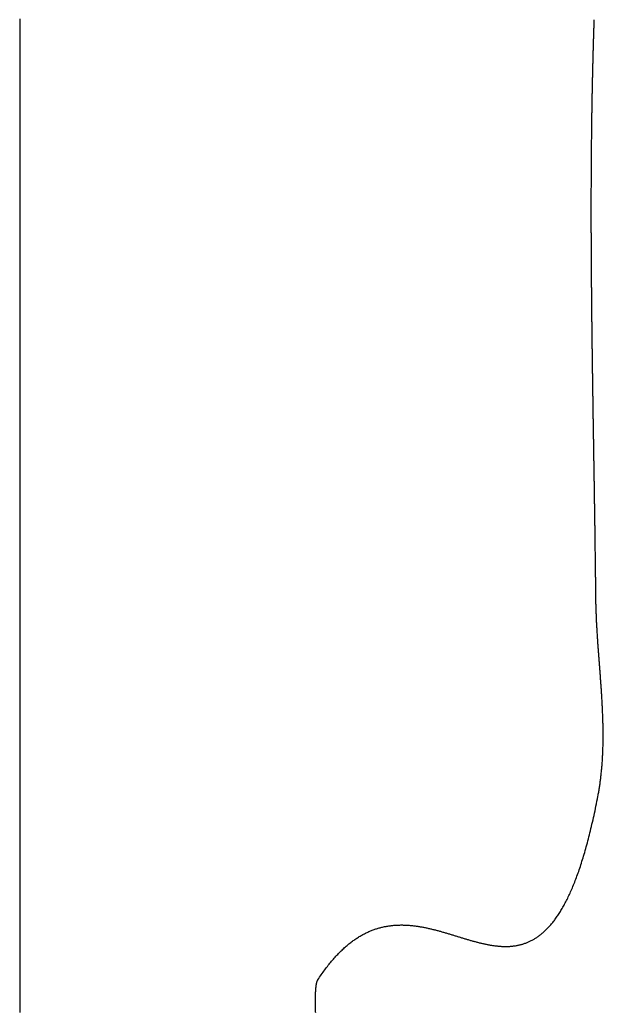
# Model space of a CAD drawing. Header units: metres. Extents: x -47 to 47, y -108 to 108.
# Drawn here: x -47.36 to -20.24, y 16.19 to 62.34 of the extents above; entities that cross this region are included whole.
import ezdxf

# ---------------------------------------------------------------- set-up
doc = ezdxf.new("R2010")
doc.units = ezdxf.units.M

msp = doc.modelspace()

# ---------------------------------------------------------------- linework, layer by layer
for points in [[(-47.362, 62.38), (-47.362, 62.33), (-47.362, 62.28), (-47.362, 62.23), (-47.362, 62.18), (-47.362, 62.13), (-47.362, 62.08), (-47.362, 62.03), (-47.362, 61.98), (-47.362, 61.93), (-47.362, 61.88), (-47.362, 61.83), (-47.362, 61.78), (-47.362, 61.73), (-47.362, 61.68), (-47.362, 61.63), (-47.362, 61.58), (-47.362, 61.53), (-47.362, 61.48), (-47.362, 61.43), (-47.362, 61.38), (-47.362, 61.33), (-47.362, 61.28), (-47.362, 61.23), (-47.362, 61.18), (-47.362, 61.13), (-47.362, 61.08), (-47.362, 61.03), (-47.362, 60.98), (-47.362, 60.93), (-47.362, 60.88), (-47.362, 60.83), (-47.362, 60.78), (-47.362, 60.73), (-47.362, 60.68), (-47.362, 60.63), (-47.362, 60.58), (-47.362, 60.53), (-47.362, 60.48), (-47.362, 60.43), (-47.362, 60.38), (-47.362, 60.33), (-47.362, 60.28), (-47.362, 60.23), (-47.362, 60.18), (-47.362, 60.13), (-47.362, 60.08), (-47.362, 60.03), (-47.362, 59.98), (-47.362, 59.93), (-47.362, 59.88), (-47.362, 59.83), (-47.362, 59.78), (-47.362, 59.73), (-47.362, 59.68), (-47.362, 59.63), (-47.362, 59.58), (-47.362, 59.53), (-47.362, 59.48), (-47.362, 59.43), (-47.362, 59.38), (-47.362, 59.33), (-47.362, 59.28), (-47.362, 59.23), (-47.362, 59.18), (-47.362, 59.13), (-47.362, 59.08), (-47.362, 59.03), (-47.362, 58.98), (-47.362, 58.93), (-47.362, 58.88), (-47.362, 58.83), (-47.362, 58.78), (-47.362, 58.73), (-47.362, 58.68), (-47.362, 58.63), (-47.362, 58.58), (-47.362, 58.53), (-47.362, 58.48), (-47.362, 58.43), (-47.362, 58.38), (-47.362, 58.33), (-47.362, 58.28), (-47.362, 58.229), (-47.362, 58.179), (-47.362, 58.129), (-47.362, 58.079), (-47.362, 58.029), (-47.362, 57.979), (-47.362, 57.929), (-47.362, 57.879), (-47.362, 57.829), (-47.362, 57.779), (-47.362, 57.729), (-47.362, 57.679), (-47.362, 57.629), (-47.362, 57.579), (-47.362, 57.529), (-47.362, 57.479), (-47.362, 57.429), (-47.362, 57.379), (-47.362, 57.329), (-47.362, 57.279), (-47.362, 57.229), (-47.362, 57.179), (-47.362, 57.129), (-47.362, 57.079), (-47.362, 57.029), (-47.362, 56.979), (-47.362, 56.929), (-47.362, 56.879), (-47.362, 56.829), (-47.362, 56.779), (-47.362, 56.729), (-47.362, 56.679), (-47.362, 56.629), (-47.362, 56.579), (-47.362, 56.529), (-47.362, 56.479), (-47.362, 56.429), (-47.362, 56.379), (-47.362, 56.329), (-47.362, 56.279), (-47.362, 56.229), (-47.362, 56.179), (-47.362, 56.129), (-47.362, 56.079), (-47.362, 56.029), (-47.362, 55.979), (-47.362, 55.929), (-47.362, 55.879), (-47.362, 55.829), (-47.362, 55.779), (-47.362, 55.729), (-47.362, 55.679), (-47.362, 55.629), (-47.362, 55.579), (-47.362, 55.529), (-47.362, 55.479), (-47.362, 55.429), (-47.362, 55.379), (-47.362, 55.329), (-47.362, 55.279), (-47.362, 55.229), (-47.362, 55.179), (-47.362, 55.129), (-47.362, 55.079), (-47.362, 55.029), (-47.362, 54.979), (-47.362, 54.929), (-47.362, 54.879), (-47.362, 54.829), (-47.362, 54.779), (-47.362, 54.729), (-47.362, 54.679), (-47.362, 54.629), (-47.362, 54.579), (-47.362, 54.529), (-47.362, 54.479), (-47.362, 54.429), (-47.362, 54.379), (-47.362, 54.329), (-47.362, 54.279), (-47.362, 54.229), (-47.362, 54.179), (-47.362, 54.129), (-47.362, 54.079), (-47.362, 54.029), (-47.362, 53.979), (-47.362, 53.929), (-47.362, 53.879), (-47.362, 53.829), (-47.362, 53.779), (-47.362, 53.729), (-47.362, 53.679), (-47.362, 53.629), (-47.362, 53.579), (-47.362, 53.529), (-47.362, 53.479), (-47.362, 53.429), (-47.362, 53.379), (-47.362, 53.329), (-47.362, 53.279), (-47.362, 53.229), (-47.362, 53.179), (-47.362, 53.129), (-47.362, 53.079), (-47.362, 53.029), (-47.362, 52.979), (-47.362, 52.929), (-47.362, 52.879), (-47.362, 52.829), (-47.362, 52.779), (-47.362, 52.729), (-47.362, 52.679), (-47.362, 52.629), (-47.362, 52.579), (-47.362, 52.529), (-47.362, 52.479), (-47.362, 52.429), (-47.362, 52.379), (-47.362, 52.329), (-47.362, 52.279), (-47.362, 52.229), (-47.362, 52.179), (-47.362, 52.129), (-47.362, 52.079), (-47.362, 52.029), (-47.362, 51.979), (-47.362, 51.929), (-47.362, 51.879), (-47.362, 51.829), (-47.362, 51.779), (-47.362, 51.729), (-47.362, 51.679), (-47.362, 51.629), (-47.362, 51.579), (-47.362, 51.529), (-47.362, 51.479), (-47.362, 51.429), (-47.362, 51.379), (-47.362, 51.329), (-47.362, 51.279), (-47.362, 51.229), (-47.362, 51.179), (-47.362, 51.129), (-47.362, 51.079), (-47.362, 51.029), (-47.362, 50.979), (-47.362, 50.929), (-47.362, 50.879), (-47.362, 50.829), (-47.362, 50.779), (-47.362, 50.729), (-47.362, 50.679), (-47.362, 50.629), (-47.362, 50.579), (-47.362, 50.529), (-47.362, 50.479), (-47.362, 50.429), (-47.362, 50.379), (-47.362, 50.329), (-47.362, 50.279), (-47.362, 50.229), (-47.362, 50.179), (-47.362, 50.129), (-47.362, 50.079), (-47.362, 50.029), (-47.362, 49.979), (-47.362, 49.929), (-47.362, 49.879), (-47.362, 49.829), (-47.362, 49.779), (-47.362, 49.729), (-47.362, 49.679), (-47.362, 49.629), (-47.362, 49.579), (-47.362, 49.529), (-47.362, 49.479), (-47.362, 49.429), (-47.362, 49.379), (-47.362, 49.329), (-47.362, 49.279), (-47.362, 49.229), (-47.362, 49.179), (-47.362, 49.129), (-47.362, 49.079), (-47.362, 49.029), (-47.362, 48.979), (-47.362, 48.929), (-47.362, 48.879), (-47.362, 48.829), (-47.362, 48.779), (-47.362, 48.729), (-47.362, 48.679), (-47.362, 48.629), (-47.362, 48.579), (-47.362, 48.529), (-47.362, 48.479), (-47.362, 48.429), (-47.362, 48.379), (-47.362, 48.329), (-47.362, 48.279), (-47.362, 48.229), (-47.362, 48.179), (-47.362, 48.129), (-47.362, 48.079), (-47.362, 48.029), (-47.362, 47.979), (-47.362, 47.929), (-47.362, 47.879), (-47.362, 47.829), (-47.362, 47.779), (-47.362, 47.729), (-47.362, 47.679), (-47.362, 47.629), (-47.362, 47.579), (-47.362, 47.529), (-47.362, 47.479), (-47.362, 47.429), (-47.362, 47.379), (-47.362, 47.329), (-47.362, 47.279), (-47.362, 47.229), (-47.362, 47.179), (-47.362, 47.129), (-47.362, 47.079), (-47.362, 47.029), (-47.362, 46.979), (-47.362, 46.929), (-47.362, 46.879), (-47.362, 46.829), (-47.362, 46.779), (-47.362, 46.729), (-47.362, 46.679), (-47.362, 46.629), (-47.362, 46.579), (-47.362, 46.529), (-47.362, 46.479), (-47.362, 46.429), (-47.362, 46.379), (-47.362, 46.329), (-47.362, 46.279), (-47.362, 46.229), (-47.362, 46.179), (-47.362, 46.129), (-47.362, 46.079), (-47.362, 46.029), (-47.362, 45.979), (-47.362, 45.929), (-47.362, 45.879), (-47.362, 45.829), (-47.362, 45.779), (-47.362, 45.729), (-47.362, 45.679), (-47.362, 45.629), (-47.362, 45.579), (-47.362, 45.529), (-47.362, 45.479), (-47.362, 45.429), (-47.362, 45.379), (-47.362, 45.329), (-47.362, 45.278), (-47.362, 45.228), (-47.362, 45.178), (-47.362, 45.128), (-47.362, 45.078), (-47.362, 45.028), (-47.362, 44.978), (-47.362, 44.928), (-47.362, 44.878), (-47.362, 44.828), (-47.362, 44.778), (-47.362, 44.728), (-47.362, 44.678), (-47.362, 44.628), (-47.362, 44.578), (-47.362, 44.528), (-47.362, 44.478), (-47.362, 44.428), (-47.362, 44.378), (-47.362, 44.328), (-47.362, 44.278), (-47.362, 44.228), (-47.362, 44.178), (-47.362, 44.128), (-47.362, 44.078), (-47.362, 44.028), (-47.362, 43.978), (-47.362, 43.928), (-47.362, 43.878), (-47.362, 43.828), (-47.362, 43.778), (-47.362, 43.728), (-47.362, 43.678), (-47.362, 43.628), (-47.362, 43.578), (-47.362, 43.528), (-47.362, 43.478), (-47.362, 43.428), (-47.362, 43.378), (-47.362, 43.328), (-47.362, 43.278), (-47.362, 43.228), (-47.362, 43.178), (-47.362, 43.128), (-47.362, 43.078), (-47.362, 43.028), (-47.362, 42.978), (-47.362, 42.928), (-47.362, 42.878), (-47.362, 42.828), (-47.362, 42.778), (-47.362, 42.728), (-47.362, 42.678), (-47.362, 42.628), (-47.362, 42.578), (-47.362, 42.528), (-47.362, 42.478), (-47.362, 42.428), (-47.362, 42.378), (-47.362, 42.328), (-47.362, 42.278), (-47.362, 42.228), (-47.362, 42.178), (-47.362, 42.128), (-47.362, 42.078), (-47.362, 42.028), (-47.362, 41.978), (-47.362, 41.928), (-47.362, 41.878), (-47.362, 41.828), (-47.362, 41.778), (-47.362, 41.728), (-47.362, 41.678), (-47.362, 41.628), (-47.362, 41.578), (-47.362, 41.528), (-47.362, 41.478), (-47.362, 41.428), (-47.362, 41.378), (-47.362, 41.328), (-47.362, 41.278), (-47.362, 41.228), (-47.362, 41.178), (-47.362, 41.128), (-47.362, 41.078), (-47.362, 41.028), (-47.362, 40.978), (-47.362, 40.928), (-47.362, 40.878), (-47.362, 40.828), (-47.362, 40.778), (-47.362, 40.728), (-47.362, 40.678), (-47.362, 40.628), (-47.362, 40.578), (-47.362, 40.528), (-47.362, 40.478), (-47.362, 40.428), (-47.362, 40.378), (-47.362, 40.328), (-47.362, 40.278), (-47.362, 40.228), (-47.362, 40.178), (-47.362, 40.128), (-47.362, 40.078), (-47.362, 40.028), (-47.362, 39.978), (-47.362, 39.928), (-47.362, 39.878), (-47.362, 39.828), (-47.362, 39.778), (-47.362, 39.728), (-47.362, 39.678), (-47.362, 39.628), (-47.362, 39.578), (-47.362, 39.528), (-47.362, 39.478), (-47.362, 39.428), (-47.362, 39.378), (-47.362, 39.328), (-47.362, 39.278), (-47.362, 39.228), (-47.362, 39.178), (-47.362, 39.128), (-47.362, 39.078), (-47.362, 39.028), (-47.362, 38.978), (-47.362, 38.928), (-47.362, 38.878), (-47.362, 38.828), (-47.362, 38.778), (-47.362, 38.728), (-47.362, 38.678), (-47.362, 38.628), (-47.362, 38.578), (-47.362, 38.528), (-47.362, 38.478), (-47.362, 38.428), (-47.362, 38.378), (-47.362, 38.328), (-47.362, 38.278), (-47.362, 38.228), (-47.362, 38.178), (-47.362, 38.128), (-47.362, 38.078), (-47.362, 38.028), (-47.362, 37.978), (-47.362, 37.928), (-47.362, 37.878), (-47.362, 37.828), (-47.362, 37.778), (-47.362, 37.728), (-47.362, 37.678), (-47.362, 37.628), (-47.362, 37.578), (-47.362, 37.528), (-47.362, 37.478), (-47.362, 37.428), (-47.362, 37.378), (-47.362, 37.328), (-47.362, 37.278), (-47.362, 37.228), (-47.362, 37.178), (-47.362, 37.128), (-47.362, 37.078), (-47.362, 37.028), (-47.362, 36.978), (-47.362, 36.928), (-47.362, 36.878), (-47.362, 36.828), (-47.362, 36.778), (-47.362, 36.728), (-47.362, 36.678), (-47.362, 36.628), (-47.362, 36.578), (-47.362, 36.528), (-47.362, 36.478), (-47.362, 36.428), (-47.362, 36.378), (-47.362, 36.328), (-47.362, 36.278), (-47.362, 36.228), (-47.362, 36.178), (-47.362, 36.128), (-47.362, 36.078), (-47.362, 36.028), (-47.362, 35.978), (-47.362, 35.928), (-47.362, 35.878), (-47.362, 35.828), (-47.362, 35.778), (-47.362, 35.728), (-47.362, 35.678), (-47.362, 35.628), (-47.362, 35.578), (-47.362, 35.528), (-47.362, 35.478), (-47.362, 35.428), (-47.362, 35.378), (-47.362, 35.328), (-47.362, 35.278), (-47.362, 35.228), (-47.362, 35.178), (-47.362, 35.128), (-47.362, 35.078), (-47.362, 35.028), (-47.362, 34.978), (-47.362, 34.928), (-47.362, 34.878), (-47.362, 34.828), (-47.362, 34.778), (-47.362, 34.728), (-47.362, 34.678), (-47.362, 34.628), (-47.362, 34.578), (-47.362, 34.528), (-47.362, 34.478), (-47.362, 34.428), (-47.362, 34.378), (-47.362, 34.328), (-47.362, 34.278), (-47.362, 34.228), (-47.362, 34.178), (-47.362, 34.128), (-47.362, 34.078), (-47.362, 34.028), (-47.362, 33.978), (-47.362, 33.928), (-47.362, 33.878), (-47.362, 33.828), (-47.362, 33.778), (-47.362, 33.728), (-47.362, 33.678), (-47.362, 33.628), (-47.362, 33.578), (-47.362, 33.528), (-47.362, 33.478), (-47.362, 33.428), (-47.362, 33.378), (-47.362, 33.328), (-47.362, 33.278), (-47.362, 33.228), (-47.362, 33.178), (-47.362, 33.128), (-47.362, 33.078), (-47.362, 33.028), (-47.362, 32.978), (-47.362, 32.928), (-47.362, 32.878), (-47.362, 32.828), (-47.362, 32.778), (-47.362, 32.728), (-47.362, 32.678), (-47.362, 32.628), (-47.362, 32.578), (-47.362, 32.528), (-47.362, 32.478), (-47.362, 32.428), (-47.362, 32.378), (-47.362, 32.327), (-47.362, 32.277), (-47.362, 32.227), (-47.362, 32.177), (-47.362, 32.127), (-47.362, 32.077), (-47.362, 32.027), (-47.362, 31.977), (-47.362, 31.927), (-47.362, 31.877), (-47.362, 31.827), (-47.362, 31.777), (-47.362, 31.727), (-47.362, 31.677), (-47.362, 31.627), (-47.362, 31.577), (-47.362, 31.527), (-47.362, 31.477), (-47.362, 31.427), (-47.362, 31.377), (-47.362, 31.327), (-47.362, 31.277), (-47.362, 31.227), (-47.362, 31.177), (-47.362, 31.127), (-47.362, 31.077), (-47.362, 31.027), (-47.362, 30.977), (-47.362, 30.927), (-47.362, 30.877), (-47.362, 30.827), (-47.362, 30.777), (-47.362, 30.727), (-47.362, 30.677), (-47.362, 30.627), (-47.362, 30.577), (-47.362, 30.527), (-47.362, 30.477), (-47.362, 30.427), (-47.362, 30.377), (-47.362, 30.327), (-47.362, 30.277), (-47.362, 30.227), (-47.362, 30.177), (-47.362, 30.127), (-47.362, 30.077), (-47.362, 30.027), (-47.362, 29.977), (-47.362, 29.927), (-47.362, 29.877), (-47.362, 29.827), (-47.362, 29.777), (-47.362, 29.727), (-47.362, 29.677), (-47.362, 29.627), (-47.362, 29.577), (-47.362, 29.527), (-47.362, 29.477), (-47.362, 29.427), (-47.362, 29.377), (-47.362, 29.327), (-47.362, 29.277), (-47.362, 29.227), (-47.362, 29.177), (-47.362, 29.127), (-47.362, 29.077), (-47.362, 29.027), (-47.362, 28.977), (-47.362, 28.927), (-47.362, 28.877), (-47.362, 28.827), (-47.362, 28.777), (-47.362, 28.727), (-47.362, 28.677), (-47.362, 28.627), (-47.362, 28.577), (-47.362, 28.527), (-47.362, 28.477), (-47.362, 28.427), (-47.362, 28.377), (-47.362, 28.327), (-47.362, 28.277), (-47.362, 28.227), (-47.362, 28.177), (-47.362, 28.127), (-47.362, 28.077), (-47.362, 28.027), (-47.362, 27.977), (-47.362, 27.927), (-47.362, 27.877), (-47.362, 27.827), (-47.362, 27.777), (-47.362, 27.727), (-47.362, 27.677), (-47.362, 27.627), (-47.362, 27.577), (-47.362, 27.527), (-47.362, 27.477), (-47.362, 27.427), (-47.362, 27.377), (-47.362, 27.327), (-47.362, 27.277), (-47.362, 27.227), (-47.362, 27.177), (-47.362, 27.127), (-47.362, 27.077), (-47.362, 27.027), (-47.362, 26.977), (-47.362, 26.927), (-47.362, 26.877), (-47.362, 26.827), (-47.362, 26.777), (-47.362, 26.727), (-47.362, 26.677), (-47.362, 26.627), (-47.362, 26.577), (-47.362, 26.527), (-47.362, 26.477), (-47.362, 26.427), (-47.362, 26.377), (-47.362, 26.327), (-47.362, 26.277), (-47.362, 26.227), (-47.362, 26.177), (-47.362, 26.127), (-47.362, 26.077), (-47.362, 26.027), (-47.362, 25.977), (-47.362, 25.927), (-47.362, 25.877), (-47.362, 25.827), (-47.362, 25.777), (-47.362, 25.727), (-47.362, 25.677), (-47.362, 25.627), (-47.362, 25.577), (-47.362, 25.527), (-47.362, 25.477), (-47.362, 25.427), (-47.362, 25.377), (-47.362, 25.327), (-47.362, 25.277), (-47.362, 25.227), (-47.362, 25.177), (-47.362, 25.127), (-47.362, 25.077), (-47.362, 25.027), (-47.362, 24.977), (-47.362, 24.927), (-47.362, 24.877), (-47.362, 24.827), (-47.362, 24.777), (-47.362, 24.727), (-47.362, 24.677), (-47.362, 24.627), (-47.362, 24.577), (-47.362, 24.527), (-47.362, 24.477), (-47.362, 24.427), (-47.362, 24.377), (-47.362, 24.327), (-47.362, 24.277), (-47.362, 24.227), (-47.362, 24.177), (-47.362, 24.127), (-47.362, 24.077), (-47.362, 24.027), (-47.362, 23.977), (-47.362, 23.927), (-47.362, 23.877), (-47.362, 23.827), (-47.362, 23.777), (-47.362, 23.727), (-47.362, 23.677), (-47.362, 23.627), (-47.362, 23.577), (-47.362, 23.527), (-47.362, 23.477), (-47.362, 23.427), (-47.362, 23.377), (-47.362, 23.327), (-47.362, 23.277), (-47.362, 23.227), (-47.362, 23.177), (-47.362, 23.127), (-47.362, 23.077), (-47.362, 23.027), (-47.362, 22.977), (-47.362, 22.927), (-47.362, 22.877), (-47.362, 22.827), (-47.362, 22.777), (-47.362, 22.727), (-47.362, 22.677), (-47.362, 22.627), (-47.362, 22.577), (-47.362, 22.527), (-47.362, 22.477), (-47.362, 22.427), (-47.362, 22.377), (-47.362, 22.327), (-47.362, 22.277), (-47.362, 22.227), (-47.362, 22.177), (-47.362, 22.127), (-47.362, 22.077), (-47.362, 22.027), (-47.362, 21.977), (-47.362, 21.927), (-47.362, 21.877), (-47.362, 21.827), (-47.362, 21.777), (-47.362, 21.727), (-47.362, 21.677), (-47.362, 21.627), (-47.362, 21.577), (-47.362, 21.527), (-47.362, 21.477), (-47.362, 21.427), (-47.362, 21.377), (-47.362, 21.327), (-47.362, 21.277), (-47.362, 21.227), (-47.362, 21.177), (-47.362, 21.127), (-47.362, 21.077), (-47.362, 21.027), (-47.362, 20.977), (-47.362, 20.927), (-47.362, 20.877), (-47.362, 20.827), (-47.362, 20.777), (-47.362, 20.727), (-47.362, 20.677), (-47.362, 20.627), (-47.362, 20.577), (-47.362, 20.527), (-47.362, 20.477), (-47.362, 20.427), (-47.362, 20.377), (-47.362, 20.327), (-47.362, 20.277), (-47.362, 20.227), (-47.362, 20.177), (-47.362, 20.127), (-47.362, 20.077), (-47.362, 20.027), (-47.362, 19.977), (-47.362, 19.927), (-47.362, 19.877), (-47.362, 19.827), (-47.362, 19.777), (-47.362, 19.727), (-47.362, 19.677), (-47.362, 19.627), (-47.362, 19.577), (-47.362, 19.527), (-47.362, 19.477), (-47.362, 19.427), (-47.362, 19.376), (-47.362, 19.326), (-47.362, 19.276), (-47.362, 19.226), (-47.362, 19.176), (-47.362, 19.126), (-47.362, 19.076), (-47.362, 19.026), (-47.362, 18.976), (-47.362, 18.926), (-47.362, 18.876), (-47.362, 18.826), (-47.362, 18.776), (-47.362, 18.726), (-47.362, 18.676), (-47.362, 18.626), (-47.362, 18.576), (-47.362, 18.526), (-47.362, 18.476), (-47.362, 18.426), (-47.362, 18.376), (-47.362, 18.326), (-47.362, 18.276), (-47.362, 18.226), (-47.362, 18.176), (-47.362, 18.126), (-47.362, 18.076), (-47.362, 18.026), (-47.362, 17.976), (-47.362, 17.926), (-47.362, 17.876), (-47.362, 17.826), (-47.362, 17.776), (-47.362, 17.726), (-47.362, 17.676), (-47.362, 17.626), (-47.362, 17.576), (-47.362, 17.526), (-47.362, 17.476), (-47.362, 17.426), (-47.362, 17.376), (-47.362, 17.326), (-47.362, 17.276), (-47.362, 17.226), (-47.362, 17.176), (-47.362, 17.126), (-47.362, 17.076), (-47.362, 17.026), (-47.362, 16.976), (-47.362, 16.926), (-47.362, 16.876), (-47.362, 16.826), (-47.362, 16.776), (-47.362, 16.726), (-47.362, 16.676), (-47.362, 16.626), (-47.362, 16.576), (-47.362, 16.526), (-47.362, 16.476), (-47.362, 16.426), (-47.362, 16.376), (-47.362, 16.326), (-47.362, 16.276), (-47.362, 16.226), (-47.362, 16.176)], [(-20.58, 35.481), (-20.581, 35.532), (-20.581, 35.582), (-20.582, 35.632), (-20.582, 35.682), (-20.583, 35.733), (-20.583, 35.783), (-20.584, 35.833), (-20.584, 35.883), (-20.585, 35.933), (-20.586, 35.984), (-20.586, 36.034), (-20.587, 36.084), (-20.587, 36.134), (-20.588, 36.184), (-20.588, 36.235), (-20.589, 36.285), (-20.589, 36.335), (-20.59, 36.385), (-20.591, 36.436), (-20.591, 36.486), (-20.592, 36.536), (-20.592, 36.586), (-20.593, 36.636), (-20.594, 36.686), (-20.594, 36.737), (-20.595, 36.787), (-20.595, 36.837), (-20.596, 36.887), (-20.597, 36.937), (-20.597, 36.988), (-20.598, 37.038), (-20.598, 37.088), (-20.599, 37.138), (-20.6, 37.188), (-20.6, 37.239), (-20.601, 37.289), (-20.602, 37.339), (-20.602, 37.389), (-20.603, 37.439), (-20.604, 37.489), (-20.604, 37.54), (-20.605, 37.59), (-20.606, 37.64), (-20.606, 37.69), (-20.607, 37.74), (-20.608, 37.79), (-20.608, 37.841), (-20.609, 37.891), (-20.61, 37.941), (-20.61, 37.991), (-20.611, 38.041), (-20.612, 38.091), (-20.612, 38.142), (-20.613, 38.192), (-20.614, 38.242), (-20.614, 38.292), (-20.615, 38.342), (-20.616, 38.392), (-20.616, 38.443), (-20.617, 38.493), (-20.618, 38.543), (-20.619, 38.593), (-20.619, 38.643), (-20.62, 38.693), (-20.621, 38.744), (-20.621, 38.794), (-20.622, 38.844), (-20.623, 38.894), (-20.624, 38.944), (-20.624, 38.994), (-20.625, 39.044), (-20.626, 39.095), (-20.627, 39.145), (-20.627, 39.195), (-20.628, 39.245), (-20.629, 39.295), (-20.629, 39.345), (-20.63, 39.395), (-20.631, 39.446), (-20.632, 39.496), (-20.632, 39.546), (-20.633, 39.596), (-20.634, 39.646), (-20.635, 39.696), (-20.635, 39.746), (-20.636, 39.796), (-20.637, 39.847), (-20.638, 39.897), (-20.638, 39.947), (-20.639, 39.997), (-20.64, 40.047), (-20.641, 40.097), (-20.642, 40.147), (-20.642, 40.197), (-20.643, 40.248), (-20.644, 40.298), (-20.645, 40.348), (-20.645, 40.398), (-20.646, 40.448), (-20.647, 40.498), (-20.648, 40.548), (-20.648, 40.598), (-20.649, 40.649), (-20.65, 40.699), (-20.651, 40.749), (-20.652, 40.799), (-20.652, 40.849), (-20.653, 40.899), (-20.654, 40.949), (-20.655, 40.999), (-20.655, 41.049), (-20.656, 41.099), (-20.657, 41.15), (-20.658, 41.2), (-20.659, 41.25), (-20.659, 41.3), (-20.66, 41.35), (-20.661, 41.4), (-20.662, 41.45), (-20.663, 41.5), (-20.663, 41.55), (-20.664, 41.6), (-20.665, 41.651), (-20.666, 41.701), (-20.666, 41.751), (-20.667, 41.801), (-20.668, 41.851), (-20.669, 41.901), (-20.67, 41.951), (-20.67, 42.001), (-20.671, 42.051), (-20.672, 42.101), (-20.673, 42.151), (-20.674, 42.202), (-20.674, 42.252), (-20.675, 42.302), (-20.676, 42.352), (-20.677, 42.402), (-20.678, 42.452), (-20.678, 42.502), (-20.679, 42.552), (-20.68, 42.602), (-20.681, 42.652), (-20.681, 42.702), (-20.682, 42.752), (-20.683, 42.802), (-20.684, 42.853), (-20.685, 42.903), (-20.685, 42.953), (-20.686, 43.003), (-20.687, 43.053), (-20.688, 43.103), (-20.689, 43.153), (-20.689, 43.203), (-20.69, 43.253), (-20.691, 43.303), (-20.692, 43.353), (-20.693, 43.403), (-20.693, 43.453), (-20.694, 43.503), (-20.695, 43.553), (-20.696, 43.604), (-20.696, 43.654), (-20.697, 43.704), (-20.698, 43.754), (-20.699, 43.804), (-20.7, 43.854), (-20.7, 43.904), (-20.701, 43.954), (-20.702, 44.004), (-20.703, 44.054), (-20.703, 44.104), (-20.704, 44.154), (-20.705, 44.204), (-20.706, 44.254), (-20.706, 44.304), (-20.707, 44.354), (-20.708, 44.404), (-20.709, 44.454), (-20.71, 44.504), (-20.71, 44.555), (-20.711, 44.605), (-20.712, 44.655), (-20.713, 44.705), (-20.713, 44.755), (-20.714, 44.805), (-20.715, 44.855), (-20.716, 44.905), (-20.716, 44.955), (-20.717, 45.005), (-20.718, 45.055), (-20.719, 45.105), (-20.719, 45.155), (-20.72, 45.205), (-20.721, 45.255), (-20.721, 45.305), (-20.722, 45.355), (-20.723, 45.405), (-20.724, 45.455), (-20.724, 45.505), (-20.725, 45.555), (-20.726, 45.605), (-20.727, 45.655), (-20.727, 45.705), (-20.728, 45.755), (-20.729, 45.805), (-20.729, 45.855), (-20.73, 45.905), (-20.731, 45.955), (-20.732, 46.006), (-20.732, 46.056), (-20.733, 46.106), (-20.734, 46.156), (-20.734, 46.206), (-20.735, 46.256), (-20.736, 46.306), (-20.736, 46.356), (-20.737, 46.406), (-20.738, 46.456), (-20.738, 46.506), (-20.739, 46.556), (-20.74, 46.606), (-20.74, 46.656), (-20.741, 46.706), (-20.742, 46.756), (-20.742, 46.806), (-20.743, 46.856), (-20.744, 46.906), (-20.744, 46.956), (-20.745, 47.006), (-20.746, 47.056), (-20.746, 47.106), (-20.747, 47.156), (-20.748, 47.206), (-20.748, 47.256), (-20.749, 47.306), (-20.75, 47.356), (-20.75, 47.406), (-20.751, 47.456), (-20.751, 47.506), (-20.752, 47.556), (-20.753, 47.606), (-20.753, 47.656), (-20.754, 47.706), (-20.754, 47.756), (-20.755, 47.806), (-20.756, 47.856), (-20.756, 47.906), (-20.757, 47.956), (-20.757, 48.006), (-20.758, 48.056), (-20.759, 48.106), (-20.759, 48.156), (-20.76, 48.206), (-20.76, 48.256), (-20.761, 48.306), (-20.761, 48.356), (-20.762, 48.406), (-20.763, 48.456), (-20.763, 48.506), (-20.764, 48.556), (-20.764, 48.606), (-20.765, 48.656), (-20.765, 48.706), (-20.766, 48.756), (-20.766, 48.806), (-20.767, 48.856), (-20.767, 48.906), (-20.768, 48.956), (-20.768, 49.006), (-20.769, 49.056), (-20.769, 49.106), (-20.77, 49.156), (-20.77, 49.206), (-20.771, 49.256), (-20.771, 49.306), (-20.772, 49.356), (-20.772, 49.406), (-20.773, 49.456), (-20.773, 49.506), (-20.774, 49.556), (-20.774, 49.606), (-20.775, 49.655), (-20.775, 49.705), (-20.775, 49.755), (-20.776, 49.805), (-20.776, 49.855), (-20.777, 49.905), (-20.777, 49.955), (-20.778, 50.005), (-20.778, 50.055), (-20.778, 50.105), (-20.779, 50.155), (-20.779, 50.205), (-20.78, 50.255), (-20.78, 50.305), (-20.78, 50.355), (-20.781, 50.405), (-20.781, 50.455), (-20.781, 50.505), (-20.782, 50.555), (-20.782, 50.605), (-20.783, 50.655), (-20.783, 50.705), (-20.783, 50.755), (-20.784, 50.805), (-20.784, 50.855), (-20.784, 50.905), (-20.785, 50.955), (-20.785, 51.005), (-20.785, 51.055), (-20.786, 51.105), (-20.786, 51.155), (-20.786, 51.205), (-20.786, 51.255), (-20.787, 51.304), (-20.787, 51.354), (-20.787, 51.404), (-20.787, 51.454), (-20.788, 51.504), (-20.788, 51.554), (-20.788, 51.604), (-20.788, 51.654), (-20.789, 51.704), (-20.789, 51.754), (-20.789, 51.804), (-20.789, 51.854), (-20.79, 51.904), (-20.79, 51.954), (-20.79, 52.004), (-20.79, 52.054), (-20.79, 52.104), (-20.791, 52.154), (-20.791, 52.204), (-20.791, 52.254), (-20.791, 52.304), (-20.791, 52.354), (-20.791, 52.404), (-20.792, 52.453), (-20.792, 52.503), (-20.792, 52.553), (-20.792, 52.603), (-20.792, 52.653), (-20.792, 52.703), (-20.792, 52.753), (-20.792, 52.803), (-20.792, 52.853), (-20.793, 52.903), (-20.793, 52.953), (-20.793, 53.003), (-20.793, 53.053), (-20.793, 53.103), (-20.793, 53.153), (-20.793, 53.203), (-20.793, 53.253), (-20.793, 53.303), (-20.793, 53.353), (-20.793, 53.402), (-20.793, 53.452), (-20.793, 53.502), (-20.793, 53.552), (-20.793, 53.602), (-20.793, 53.652), (-20.793, 53.702), (-20.793, 53.752), (-20.793, 53.802), (-20.793, 53.852), (-20.793, 53.902), (-20.793, 53.952), (-20.793, 54.002), (-20.793, 54.052), (-20.793, 54.102), (-20.792, 54.152), (-20.792, 54.202), (-20.792, 54.251), (-20.792, 54.301), (-20.792, 54.351), (-20.792, 54.401), (-20.792, 54.451), (-20.792, 54.501), (-20.791, 54.551), (-20.791, 54.601), (-20.791, 54.651), (-20.791, 54.701), (-20.791, 54.751), (-20.791, 54.801), (-20.79, 54.851), (-20.79, 54.901), (-20.79, 54.951), (-20.79, 55), (-20.79, 55.05), (-20.789, 55.1), (-20.789, 55.15), (-20.789, 55.2), (-20.789, 55.25), (-20.788, 55.3), (-20.788, 55.35), (-20.788, 55.4), (-20.787, 55.45), (-20.787, 55.5), (-20.787, 55.55), (-20.786, 55.6), (-20.786, 55.65), (-20.786, 55.7), (-20.785, 55.749), (-20.785, 55.799), (-20.785, 55.849), (-20.784, 55.899), (-20.784, 55.949), (-20.784, 55.999), (-20.783, 56.049), (-20.783, 56.099), (-20.782, 56.149), (-20.782, 56.199), (-20.782, 56.249), (-20.781, 56.299), (-20.781, 56.349), (-20.78, 56.399), (-20.78, 56.448), (-20.779, 56.498), (-20.779, 56.548), (-20.778, 56.598), (-20.778, 56.648), (-20.777, 56.698), (-20.777, 56.748), (-20.776, 56.798), (-20.776, 56.848), (-20.775, 56.898), (-20.775, 56.948), (-20.774, 56.998), (-20.774, 57.048), (-20.773, 57.097), (-20.772, 57.147), (-20.772, 57.197), (-20.771, 57.247), (-20.771, 57.297), (-20.77, 57.347), (-20.769, 57.397), (-20.769, 57.447), (-20.768, 57.497), (-20.767, 57.547), (-20.767, 57.597), (-20.766, 57.647), (-20.765, 57.696), (-20.765, 57.746), (-20.764, 57.796), (-20.763, 57.846), (-20.762, 57.896), (-20.762, 57.946), (-20.761, 57.996), (-20.76, 58.046), (-20.759, 58.096), (-20.759, 58.146), (-20.758, 58.196), (-20.757, 58.246), (-20.756, 58.296), (-20.755, 58.345), (-20.755, 58.395), (-20.754, 58.445), (-20.753, 58.495), (-20.752, 58.545), (-20.751, 58.595), (-20.75, 58.645), (-20.749, 58.695), (-20.748, 58.745), (-20.747, 58.795), (-20.747, 58.845), (-20.746, 58.895), (-20.745, 58.944), (-20.744, 58.994), (-20.743, 59.044), (-20.742, 59.094), (-20.741, 59.144), (-20.74, 59.194), (-20.739, 59.244), (-20.738, 59.294), (-20.737, 59.344), (-20.736, 59.394), (-20.735, 59.444), (-20.734, 59.494), (-20.733, 59.543), (-20.731, 59.593), (-20.73, 59.643), (-20.729, 59.693), (-20.728, 59.743), (-20.727, 59.793), (-20.726, 59.843), (-20.725, 59.893), (-20.724, 59.943), (-20.722, 59.993), (-20.721, 60.043), (-20.72, 60.093), (-20.719, 60.142), (-20.718, 60.192), (-20.716, 60.242), (-20.715, 60.292), (-20.714, 60.342), (-20.713, 60.392), (-20.711, 60.442), (-20.71, 60.492), (-20.709, 60.542), (-20.707, 60.592), (-20.706, 60.642), (-20.705, 60.691), (-20.704, 60.741), (-20.702, 60.791), (-20.701, 60.841), (-20.699, 60.891), (-20.698, 60.941), (-20.697, 60.991), (-20.695, 61.041), (-20.694, 61.091), (-20.692, 61.141), (-20.691, 61.191), (-20.689, 61.241), (-20.688, 61.29), (-20.687, 61.34), (-20.685, 61.39), (-20.684, 61.44), (-20.682, 61.49), (-20.681, 61.54), (-20.679, 61.59), (-20.677, 61.64), (-20.676, 61.69), (-20.674, 61.74), (-20.673, 61.79), (-20.671, 61.839), (-20.669, 61.889), (-20.668, 61.939), (-20.666, 61.989), (-20.665, 62.039), (-20.663, 62.089), (-20.661, 62.139), (-20.66, 62.189), (-20.658, 62.239), (-20.656, 62.289), (-20.654, 62.339)], [(-20.486, 26.226), (-20.477, 26.276), (-20.468, 26.325), (-20.459, 26.374), (-20.45, 26.423), (-20.441, 26.472), (-20.433, 26.522), (-20.425, 26.571), (-20.417, 26.62), (-20.409, 26.669), (-20.402, 26.719), (-20.395, 26.768), (-20.387, 26.817), (-20.38, 26.867), (-20.374, 26.916), (-20.367, 26.965), (-20.361, 27.015), (-20.355, 27.064), (-20.349, 27.114), (-20.343, 27.163), (-20.337, 27.213), (-20.332, 27.262), (-20.327, 27.312), (-20.322, 27.361), (-20.317, 27.411), (-20.312, 27.46), (-20.307, 27.51), (-20.303, 27.559), (-20.299, 27.609), (-20.295, 27.659), (-20.291, 27.708), (-20.287, 27.758), (-20.284, 27.808), (-20.28, 27.857), (-20.277, 27.907), (-20.274, 27.957), (-20.271, 28.006), (-20.268, 28.056), (-20.266, 28.106), (-20.263, 28.156), (-20.261, 28.205), (-20.259, 28.255), (-20.257, 28.305), (-20.255, 28.355), (-20.253, 28.405), (-20.251, 28.454), (-20.25, 28.504), (-20.249, 28.554), (-20.247, 28.604), (-20.246, 28.654), (-20.245, 28.704), (-20.245, 28.754), (-20.244, 28.804), (-20.243, 28.854), (-20.243, 28.903), (-20.243, 28.953), (-20.242, 29.003), (-20.242, 29.053), (-20.242, 29.103), (-20.243, 29.153), (-20.243, 29.203), (-20.243, 29.253), (-20.244, 29.303), (-20.244, 29.353), (-20.245, 29.403), (-20.246, 29.453), (-20.247, 29.504), (-20.248, 29.554), (-20.249, 29.604), (-20.25, 29.654), (-20.251, 29.704), (-20.253, 29.754), (-20.254, 29.804), (-20.256, 29.854), (-20.258, 29.904), (-20.259, 29.955), (-20.261, 30.005), (-20.263, 30.055), (-20.265, 30.105), (-20.267, 30.155), (-20.269, 30.205), (-20.271, 30.256), (-20.274, 30.306), (-20.276, 30.356), (-20.279, 30.406), (-20.281, 30.456), (-20.284, 30.507), (-20.286, 30.557), (-20.289, 30.607), (-20.292, 30.657), (-20.295, 30.707), (-20.298, 30.758), (-20.301, 30.808), (-20.304, 30.858), (-20.307, 30.908), (-20.31, 30.959), (-20.313, 31.009), (-20.316, 31.059), (-20.319, 31.11), (-20.323, 31.16), (-20.326, 31.21), (-20.329, 31.26), (-20.333, 31.311), (-20.336, 31.361), (-20.34, 31.411), (-20.343, 31.462), (-20.347, 31.512), (-20.35, 31.562), (-20.354, 31.612), (-20.358, 31.663), (-20.361, 31.713), (-20.365, 31.763), (-20.369, 31.814), (-20.373, 31.864), (-20.376, 31.914), (-20.38, 31.965), (-20.384, 32.015), (-20.388, 32.065), (-20.391, 32.116), (-20.395, 32.166), (-20.399, 32.216), (-20.403, 32.267), (-20.407, 32.317), (-20.411, 32.367), (-20.414, 32.418), (-20.418, 32.468), (-20.422, 32.518), (-20.426, 32.569), (-20.43, 32.619), (-20.434, 32.669), (-20.437, 32.72), (-20.441, 32.77), (-20.445, 32.82), (-20.449, 32.871), (-20.453, 32.921), (-20.456, 32.971), (-20.46, 33.022), (-20.464, 33.072), (-20.467, 33.122), (-20.471, 33.172), (-20.475, 33.223), (-20.478, 33.273), (-20.482, 33.323), (-20.485, 33.374), (-20.489, 33.424), (-20.492, 33.474), (-20.496, 33.525), (-20.499, 33.575), (-20.502, 33.625), (-20.506, 33.675), (-20.509, 33.726), (-20.512, 33.776), (-20.515, 33.826), (-20.518, 33.876), (-20.521, 33.927), (-20.524, 33.977), (-20.527, 34.027), (-20.53, 34.077), (-20.533, 34.128), (-20.536, 34.178), (-20.538, 34.228), (-20.541, 34.278), (-20.544, 34.329), (-20.546, 34.379), (-20.548, 34.429), (-20.551, 34.479), (-20.553, 34.529), (-20.555, 34.58), (-20.557, 34.63), (-20.559, 34.68), (-20.561, 34.73), (-20.563, 34.78), (-20.565, 34.83), (-20.567, 34.881), (-20.568, 34.931), (-20.57, 34.981), (-20.571, 35.031), (-20.573, 35.081), (-20.574, 35.131), (-20.575, 35.181), (-20.576, 35.231), (-20.577, 35.281), (-20.578, 35.331), (-20.579, 35.381), (-20.58, 35.431), (-20.58, 35.481)], [(-33.506, 17.695), (-33.466, 17.757), (-33.426, 17.817), (-33.386, 17.876), (-33.346, 17.934), (-33.306, 17.992), (-33.266, 18.048), (-33.226, 18.104), (-33.186, 18.159), (-33.146, 18.213), (-33.106, 18.266), (-33.066, 18.318), (-33.026, 18.37), (-32.986, 18.42), (-32.946, 18.47), (-32.906, 18.519), (-32.866, 18.567), (-32.826, 18.614), (-32.785, 18.661), (-32.745, 18.707), (-32.705, 18.751), (-32.665, 18.796), (-32.625, 18.839), (-32.585, 18.881), (-32.544, 18.923), (-32.504, 18.964), (-32.464, 19.004), (-32.424, 19.044), (-32.384, 19.082), (-32.343, 19.12), (-32.303, 19.157), (-32.263, 19.194), (-32.223, 19.229), (-32.183, 19.264), (-32.142, 19.299), (-32.102, 19.332), (-32.062, 19.365), (-32.022, 19.397), (-31.981, 19.428), (-31.941, 19.459), (-31.901, 19.489), (-31.861, 19.519), (-31.821, 19.547), (-31.78, 19.575), (-31.74, 19.603), (-31.7, 19.629), (-31.66, 19.655), (-31.619, 19.681), (-31.579, 19.705), (-31.539, 19.729), (-31.499, 19.753), (-31.458, 19.776), (-31.418, 19.798), (-31.378, 19.819), (-31.338, 19.84), (-31.298, 19.861), (-31.257, 19.881), (-31.217, 19.9), (-31.177, 19.918), (-31.137, 19.936), (-31.097, 19.954), (-31.056, 19.971), (-31.016, 19.987), (-30.976, 20.003), (-30.936, 20.018), (-30.896, 20.033), (-30.856, 20.047), (-30.815, 20.06), (-30.775, 20.073), (-30.735, 20.086), (-30.695, 20.098), (-30.655, 20.109), (-30.615, 20.12), (-30.575, 20.131), (-30.535, 20.141), (-30.495, 20.15), (-30.455, 20.159), (-30.414, 20.168), (-30.374, 20.176), (-30.334, 20.183), (-30.294, 20.19), (-30.254, 20.197), (-30.214, 20.203), (-30.174, 20.209), (-30.134, 20.214), (-30.095, 20.219), (-30.055, 20.224), (-30.015, 20.228), (-29.975, 20.231), (-29.935, 20.234), (-29.895, 20.237), (-29.855, 20.24), (-29.815, 20.242), (-29.775, 20.243), (-29.736, 20.244), (-29.696, 20.245), (-29.656, 20.246), (-29.616, 20.246), (-29.577, 20.246), (-29.537, 20.245), (-29.497, 20.244), (-29.457, 20.243), (-29.418, 20.241), (-29.378, 20.239), (-29.339, 20.237), (-29.299, 20.234), (-29.259, 20.231), (-29.22, 20.228), (-29.18, 20.224), (-29.141, 20.221), (-29.101, 20.216), (-29.062, 20.212), (-29.022, 20.207), (-28.983, 20.202), (-28.943, 20.197), (-28.904, 20.191), (-28.865, 20.186), (-28.825, 20.18), (-28.786, 20.173), (-28.747, 20.167), (-28.708, 20.16), (-28.668, 20.153), (-28.629, 20.146), (-28.59, 20.138), (-28.551, 20.131), (-28.512, 20.123), (-28.472, 20.115), (-28.433, 20.106), (-28.394, 20.098), (-28.355, 20.089), (-28.316, 20.08), (-28.277, 20.071), (-28.238, 20.062), (-28.2, 20.053), (-28.161, 20.043), (-28.122, 20.034), (-28.083, 20.024), (-28.044, 20.014), (-28.005, 20.004), (-27.967, 19.994), (-27.928, 19.983), (-27.889, 19.973), (-27.851, 19.962), (-27.812, 19.952), (-27.774, 19.941), (-27.735, 19.93), (-27.697, 19.919), (-27.658, 19.908), (-27.62, 19.897), (-27.581, 19.885), (-27.543, 19.874), (-27.505, 19.863), (-27.466, 19.851), (-27.428, 19.84), (-27.39, 19.829), (-27.352, 19.817), (-27.314, 19.805), (-27.276, 19.794), (-27.238, 19.782), (-27.199, 19.771), (-27.162, 19.759), (-27.124, 19.747), (-27.086, 19.736), (-27.048, 19.724), (-27.01, 19.712), (-26.972, 19.701), (-26.934, 19.689), (-26.897, 19.678), (-26.859, 19.666), (-26.821, 19.655), (-26.784, 19.643), (-26.746, 19.632), (-26.709, 19.62), (-26.671, 19.609), (-26.634, 19.598), (-26.597, 19.587), (-26.559, 19.576), (-26.522, 19.565), (-26.485, 19.554), (-26.448, 19.543), (-26.41, 19.532), (-26.373, 19.522), (-26.336, 19.511), (-26.299, 19.501), (-26.262, 19.491), (-26.225, 19.481), (-26.189, 19.471), (-26.152, 19.461), (-26.115, 19.451), (-26.078, 19.442), (-26.042, 19.432), (-26.005, 19.423), (-25.968, 19.414), (-25.932, 19.405), (-25.895, 19.396), (-25.859, 19.388), (-25.823, 19.38), (-25.786, 19.371), (-25.75, 19.364), (-25.714, 19.356), (-25.677, 19.348), (-25.641, 19.341), (-25.605, 19.334), (-25.569, 19.327), (-25.533, 19.321), (-25.497, 19.314), (-25.462, 19.308), (-25.426, 19.302), (-25.39, 19.297), (-25.354, 19.292), (-25.319, 19.287), (-25.283, 19.282), (-25.248, 19.277), (-25.212, 19.273), (-25.177, 19.269), (-25.141, 19.266), (-25.106, 19.262), (-25.071, 19.259), (-25.036, 19.257), (-25, 19.254), (-24.965, 19.252), (-24.93, 19.251), (-24.895, 19.249), (-24.86, 19.248), (-24.826, 19.248), (-24.791, 19.247), (-24.756, 19.247), (-24.721, 19.248), (-24.687, 19.249), (-24.652, 19.25), (-24.618, 19.251), (-24.583, 19.253), (-24.549, 19.256), (-24.515, 19.258), (-24.481, 19.261), (-24.446, 19.265), (-24.412, 19.269), (-24.378, 19.273), (-24.344, 19.278), (-24.31, 19.283), (-24.277, 19.289), (-24.243, 19.295), (-24.209, 19.302), (-24.175, 19.309), (-24.142, 19.316), (-24.108, 19.324), (-24.075, 19.333), (-24.042, 19.342), (-24.008, 19.351), (-23.975, 19.361), (-23.942, 19.372), (-23.909, 19.383), (-23.876, 19.394), (-23.843, 19.406), (-23.81, 19.418), (-23.777, 19.431), (-23.744, 19.445), (-23.712, 19.459), (-23.679, 19.473), (-23.646, 19.489), (-23.614, 19.504), (-23.582, 19.52), (-23.549, 19.537), (-23.517, 19.555), (-23.485, 19.573), (-23.453, 19.591), (-23.421, 19.61), (-23.389, 19.63), (-23.357, 19.65), (-23.325, 19.671), (-23.293, 19.693), (-23.262, 19.715), (-23.23, 19.737), (-23.198, 19.761), (-23.167, 19.785), (-23.136, 19.809), (-23.104, 19.835), (-23.073, 19.861), (-23.042, 19.887), (-23.011, 19.915), (-22.98, 19.942), (-22.949, 19.971), (-22.918, 20), (-22.888, 20.03), (-22.857, 20.061), (-22.826, 20.092), (-22.796, 20.124), (-22.765, 20.157), (-22.735, 20.19), (-22.705, 20.224), (-22.675, 20.259), (-22.645, 20.295), (-22.615, 20.331), (-22.585, 20.368), (-22.555, 20.406), (-22.525, 20.445), (-22.495, 20.484), (-22.466, 20.524), (-22.436, 20.565), (-22.407, 20.607), (-22.377, 20.649), (-22.348, 20.692), (-22.319, 20.736), (-22.29, 20.781), (-22.261, 20.826), (-22.232, 20.873), (-22.203, 20.92), (-22.174, 20.968), (-22.146, 21.017), (-22.117, 21.067), (-22.089, 21.117), (-22.06, 21.168), (-22.032, 21.221), (-22.004, 21.274), (-21.976, 21.327), (-21.948, 21.382), (-21.92, 21.438), (-21.892, 21.494), (-21.864, 21.552), (-21.836, 21.61), (-21.809, 21.669), (-21.781, 21.729), (-21.754, 21.79), (-21.727, 21.852), (-21.699, 21.915), (-21.672, 21.978), (-21.645, 22.043), (-21.618, 22.108), (-21.591, 22.175), (-21.565, 22.242), (-21.538, 22.311), (-21.512, 22.38), (-21.485, 22.45), (-21.459, 22.522), (-21.432, 22.594), (-21.406, 22.667), (-21.38, 22.741), (-21.354, 22.816), (-21.328, 22.892), (-21.303, 22.97), (-21.277, 23.048), (-21.251, 23.127), (-21.226, 23.207), (-21.2, 23.288), (-21.175, 23.37), (-21.15, 23.454), (-21.125, 23.538), (-21.1, 23.623), (-21.075, 23.71), (-21.05, 23.797), (-21.025, 23.886), (-21.001, 23.975), (-20.976, 24.066), (-20.952, 24.158), (-20.928, 24.25), (-20.903, 24.344), (-20.879, 24.439), (-20.855, 24.535), (-20.832, 24.632), (-20.808, 24.731), (-20.784, 24.83), (-20.761, 24.931), (-20.737, 25.032), (-20.714, 25.135), (-20.691, 25.239), (-20.667, 25.344), (-20.644, 25.45), (-20.621, 25.558), (-20.599, 25.666), (-20.576, 25.776), (-20.553, 25.887), (-20.531, 25.999), (-20.508, 26.112), (-20.486, 26.226)], [(-33.608, 16.168), (-33.609, 16.204), (-33.611, 16.24), (-33.612, 16.276), (-33.613, 16.311), (-33.614, 16.345), (-33.614, 16.38), (-33.615, 16.414), (-33.616, 16.448), (-33.616, 16.481), (-33.617, 16.514), (-33.617, 16.546), (-33.618, 16.578), (-33.618, 16.61), (-33.618, 16.641), (-33.619, 16.672), (-33.619, 16.703), (-33.619, 16.733), (-33.619, 16.763), (-33.618, 16.792), (-33.618, 16.821), (-33.618, 16.849), (-33.617, 16.878), (-33.617, 16.905), (-33.616, 16.933), (-33.616, 16.959), (-33.615, 16.986), (-33.614, 17.012), (-33.613, 17.038), (-33.612, 17.063), (-33.611, 17.087), (-33.61, 17.112), (-33.609, 17.136), (-33.608, 17.159), (-33.606, 17.182), (-33.605, 17.205), (-33.603, 17.227), (-33.602, 17.249), (-33.6, 17.27), (-33.598, 17.291), (-33.596, 17.312), (-33.594, 17.332), (-33.592, 17.351), (-33.59, 17.37), (-33.588, 17.389), (-33.585, 17.407), (-33.583, 17.425), (-33.58, 17.442), (-33.578, 17.459), (-33.575, 17.475), (-33.572, 17.491), (-33.569, 17.506), (-33.566, 17.521), (-33.563, 17.536), (-33.56, 17.55), (-33.557, 17.563), (-33.554, 17.577), (-33.55, 17.589), (-33.547, 17.601), (-33.543, 17.613), (-33.539, 17.624), (-33.535, 17.635), (-33.532, 17.645), (-33.528, 17.654), (-33.524, 17.664), (-33.519, 17.672), (-33.515, 17.681), (-33.511, 17.688), (-33.506, 17.695)]]:
    msp.add_lwpolyline(points)

doc.saveas('drawing.dxf')
